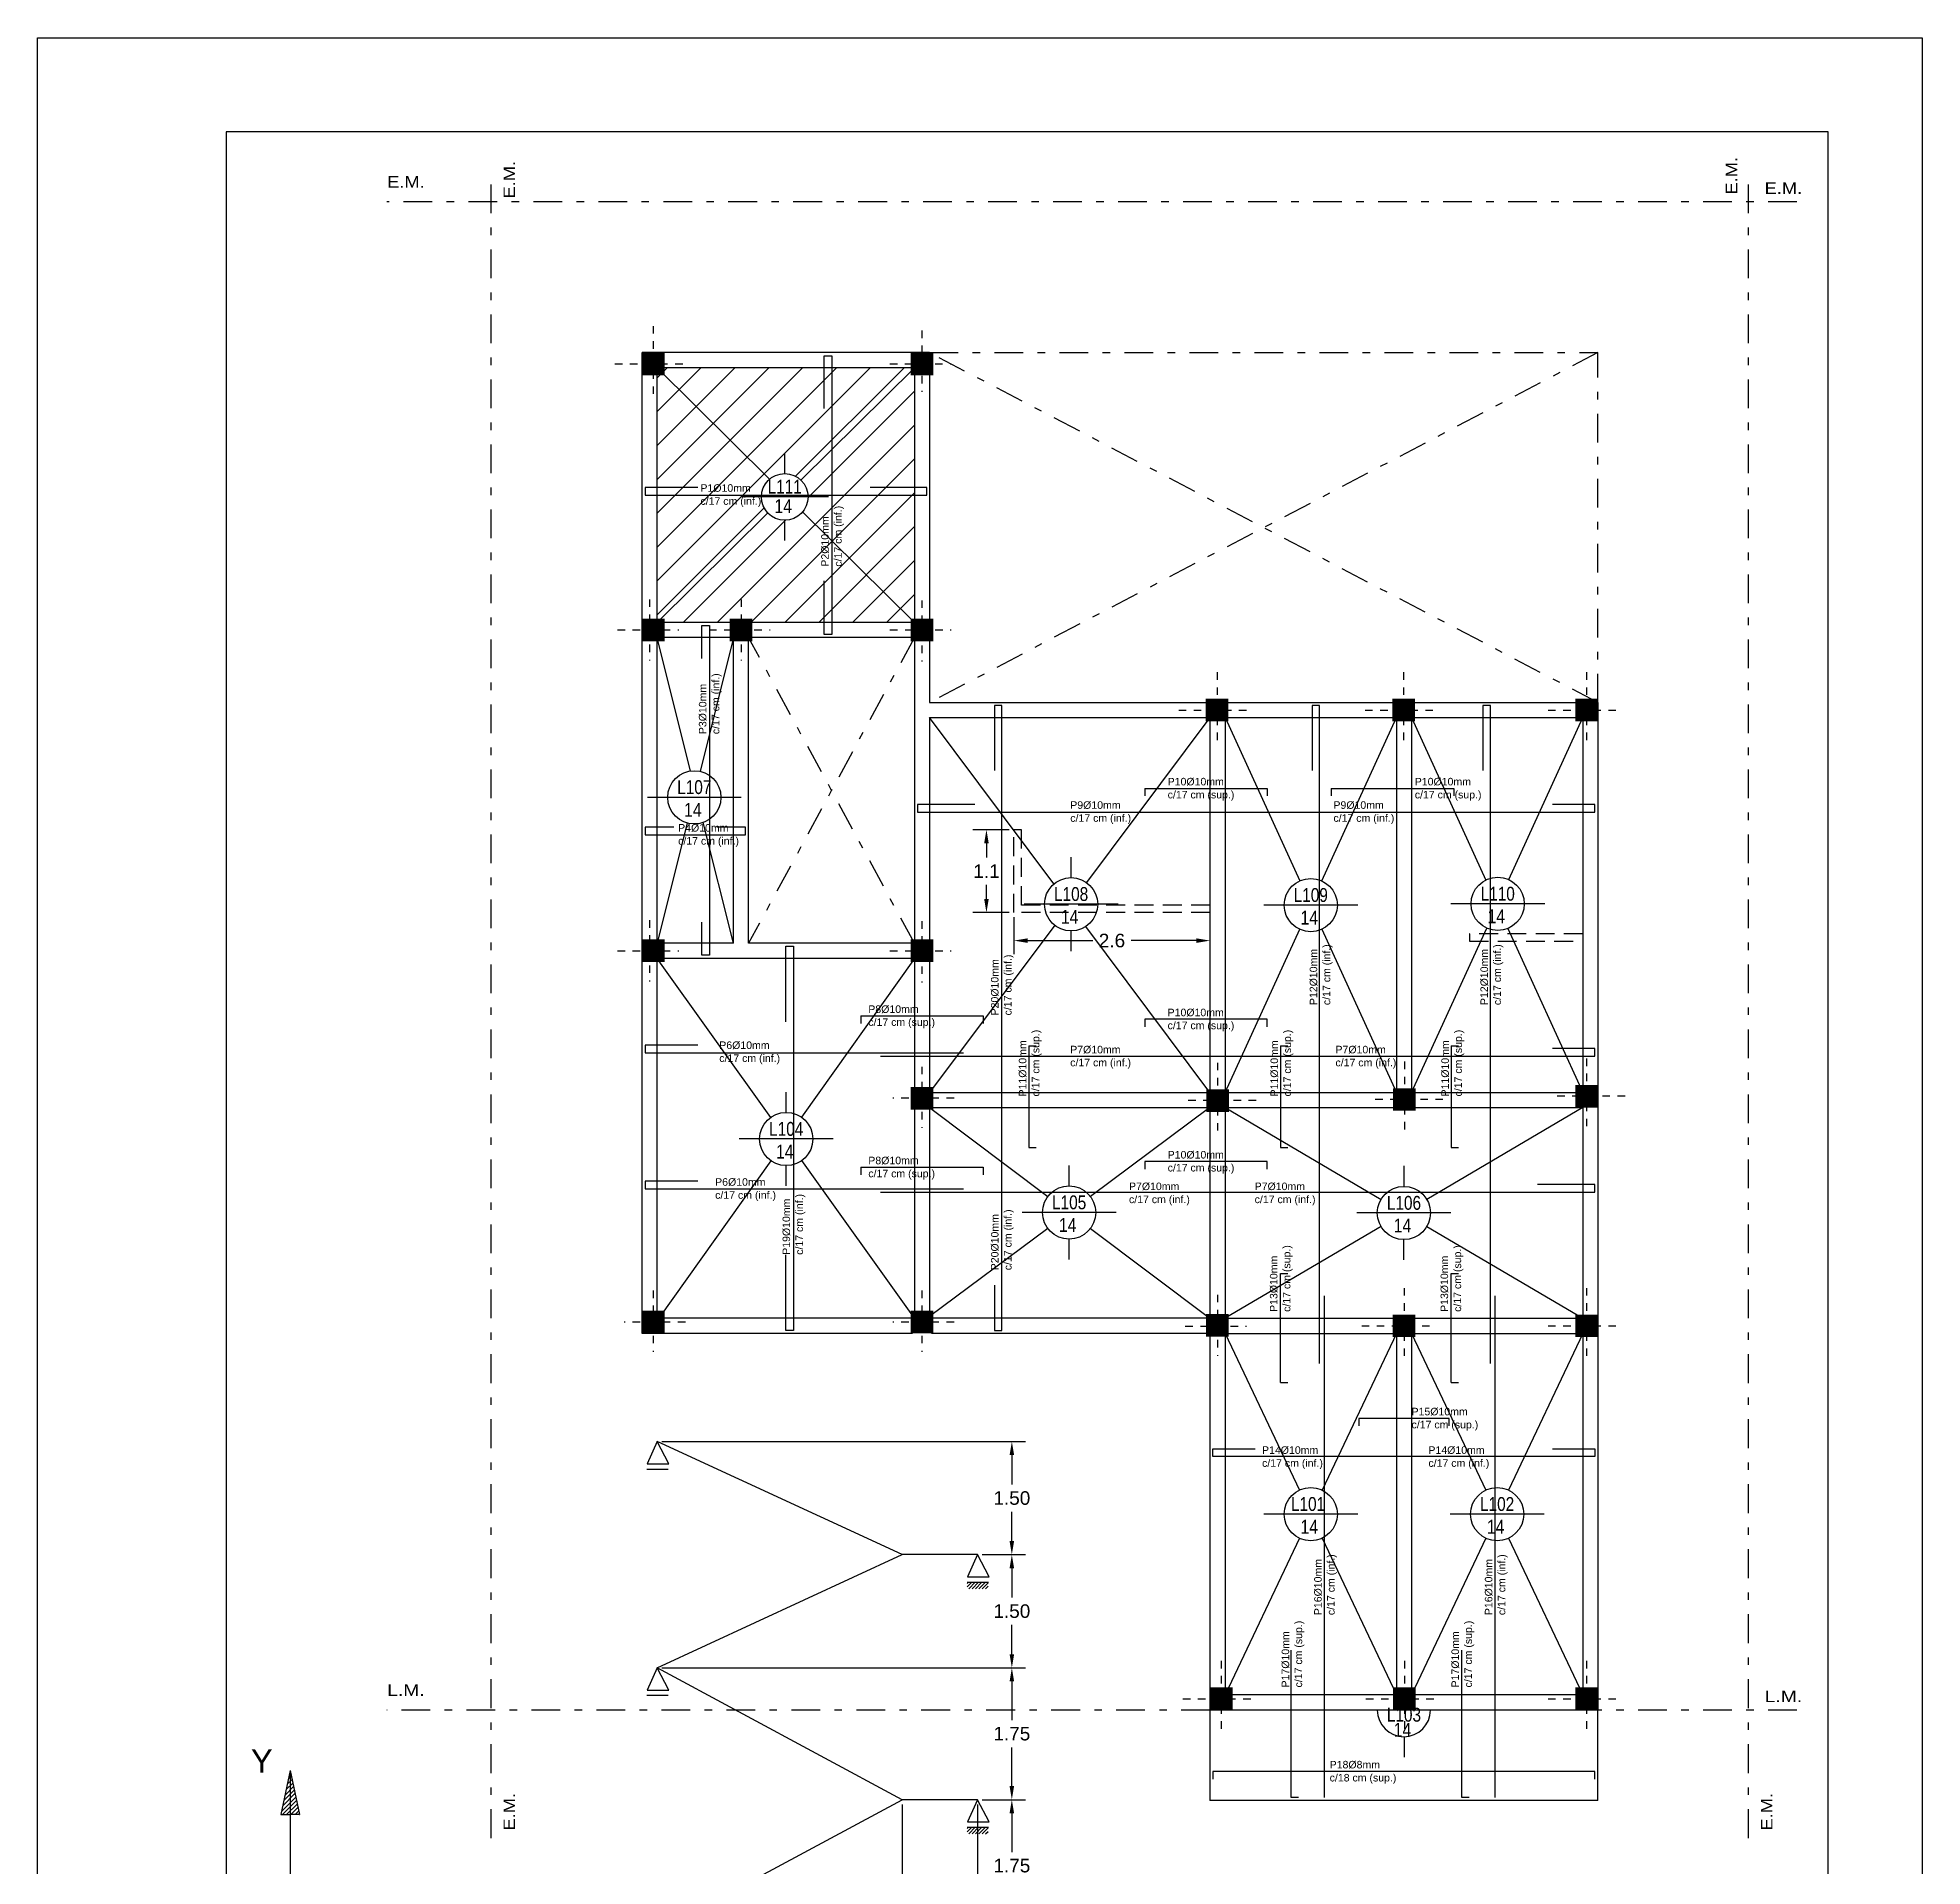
# Model space of a CAD drawing. Header units: inches. Extents: x 72.4 to 153.5, y 100.9 to 138.4.
# Drawn here: x 128.49 to 153.49, y 114.19 to 138.44 of the extents above; entities that cross this region are included whole.
import ezdxf
from ezdxf.enums import TextEntityAlignment as Align

# ---------------------------------------------------------------- set-up
doc = ezdxf.new("R2010")
doc.units = ezdxf.units.IN
doc.header["$MEASUREMENT"] = 0
for name, pattern in [('DASHDOT', [25.4, 12.7, -6.35, 0, -6.35]), ('DASHDOT2', [0.5, 0.25, -0.125, 0, -0.125]), ('HIDDENX2', [0.75, 0.5, -0.25])]:
    doc.linetypes.add(name, pattern=pattern)
for name, color, linetype in [('Armadura', 4, 'Continuous'), ('Baja', 2, 'Continuous'), ('COLUMNAS EJES', 1, 'Continuous'), ('Ejes', 8, 'Continuous'), ('Recuadro', 1, 'Continuous'), ('TEXTO', 2, 'Continuous'), ('Textos', 2, 'Continuous'), ('VIGAS', 5, 'Continuous')]:
    doc.layers.add(name, color=color, linetype=linetype)
doc.styles.get("Standard").update_dxf_attribs({"font": 'arial.ttf'})
doc.dimstyles.get("Standard").update_dxf_attribs({"dimtxt": 0.18, "dimasz": 0.18, "dimexe": 0.18, "dimexo": 0.0625, "dimgap": 0.09, "dimtad": 0, "dimtih": 1, "dimtoh": 1, "dimdec": 1, "dimzin": 0, "dimdsep": 46, "dimtxsty": 'Standard', "dimcen": 0.09, "dimadec": 0, "dimazin": 0, "dimtfac": 1, "dimtdec": 1, "dimtofl": 0, "dimtmove": 0, "dimatfit": 3, "dimfxl": 0, "dimtolj": 1, "dimtzin": 0, "dimarcsym": 0})

# ---------------------------------------------------------------- blocks, each defined once
blk = doc.blocks.new('*D74')
at = {"layer": 'DEFPOINTS', "color": 0}
for p in [(139.96, 115.07), (140.96, 115.07), (139.96, 112.792)]:
    blk.add_point(p, dxfattribs=at)
at = {"layer": 'VIGAS', "color": 0, "lineweight": -2}
for p, q in [((139.96, 115.007), (139.96, 112.612)), ((140.96, 115.007), (140.96, 112.612)), ((139.78, 112.792), (139.6, 112.792)), ((141.14, 112.792), (141.32, 112.792))]:
    blk.add_line(p, q, dxfattribs=at)
at = {"layer": 'VIGAS', "color": 0}
for points in [[(139.78, 112.822), (139.78, 112.762), (139.96, 112.792)], [(141.14, 112.822), (141.14, 112.762), (140.96, 112.792)]]:
    blk.add_solid(points, dxfattribs=at)
at = {"layer": 'VIGAS', "color": 0, "insert": (140.46, 112.792), "char_height": 0.18, "attachment_point": 5}
blk.add_mtext('\\A1;1.00', dxfattribs=at)
blk = doc.blocks.new('*D75')
at = {"layer": 'DEFPOINTS', "color": 0}
for p in [(139.96, 115.07), (136.71, 113.32), (136.71, 112.792)]:
    blk.add_point(p, dxfattribs=at)
at = {"layer": 'VIGAS', "color": 0, "lineweight": -2}
for p, q in [((139.96, 115.007), (139.96, 112.612)), ((136.71, 113.257), (136.71, 112.612)), ((136.89, 112.792), (138.012, 112.792)), ((139.78, 112.792), (138.658, 112.792))]:
    blk.add_line(p, q, dxfattribs=at)
at = {"layer": 'VIGAS', "color": 0}
for points in [[(136.89, 112.822), (136.89, 112.762), (136.71, 112.792)], [(139.78, 112.822), (139.78, 112.762), (139.96, 112.792)]]:
    blk.add_solid(points, dxfattribs=at)
at = {"layer": 'VIGAS', "color": 0, "insert": (138.335, 112.792), "char_height": 0.18, "attachment_point": 5}
blk.add_mtext('\\A1;3.30', dxfattribs=at)
blk = doc.blocks.new('*D76')
at = {"layer": 'DEFPOINTS', "color": 0}
for p in [(140.96, 115.07), (141.416, 115.07), (136.71, 113.32)]:
    blk.add_point(p, dxfattribs=at)
at = {"layer": 'VIGAS', "color": 0, "lineweight": -2}
for p, q in [((141.023, 115.07), (141.596, 115.07)), ((141.416, 114.89), (141.416, 114.376)), ((141.416, 113.5), (141.416, 114.013)), ((136.773, 113.32), (141.596, 113.32))]:
    blk.add_line(p, q, dxfattribs=at)
at = {"layer": 'VIGAS', "color": 0}
for points in [[(141.386, 114.89), (141.446, 114.89), (141.416, 115.07)], [(141.386, 113.5), (141.446, 113.5), (141.416, 113.32)]]:
    blk.add_solid(points, dxfattribs=at)
at = {"layer": 'VIGAS', "color": 0, "insert": (141.416, 114.195), "char_height": 0.18, "attachment_point": 5}
blk.add_mtext('\\A1;1.75', dxfattribs=at)
blk = doc.blocks.new('*D77')
at = {"layer": 'DEFPOINTS', "color": 0}
for p in [(136.71, 116.82), (141.416, 116.82), (140.96, 115.07)]:
    blk.add_point(p, dxfattribs=at)
at = {"layer": 'VIGAS', "color": 0, "lineweight": -2}
for p, q in [((136.773, 116.82), (141.596, 116.82)), ((141.416, 116.64), (141.416, 116.126)), ((141.416, 115.25), (141.416, 115.763)), ((141.023, 115.07), (141.596, 115.07))]:
    blk.add_line(p, q, dxfattribs=at)
at = {"layer": 'VIGAS', "color": 0}
for points in [[(141.386, 116.64), (141.446, 116.64), (141.416, 116.82)], [(141.386, 115.25), (141.446, 115.25), (141.416, 115.07)]]:
    blk.add_solid(points, dxfattribs=at)
at = {"layer": 'VIGAS', "color": 0, "insert": (141.416, 115.945), "char_height": 0.18, "attachment_point": 5}
blk.add_mtext('\\A1;1.75', dxfattribs=at)
blk = doc.blocks.new('*D78')
at = {"layer": 'DEFPOINTS', "color": 0}
for p in [(140.96, 118.32), (141.416, 118.32), (136.71, 116.82)]:
    blk.add_point(p, dxfattribs=at)
at = {"layer": 'VIGAS', "color": 0, "lineweight": -2}
for p, q in [((141.023, 118.32), (141.596, 118.32)), ((141.416, 118.14), (141.416, 117.751)), ((141.416, 117), (141.416, 117.388)), ((136.773, 116.82), (141.596, 116.82))]:
    blk.add_line(p, q, dxfattribs=at)
at = {"layer": 'VIGAS', "color": 0}
for points in [[(141.386, 118.14), (141.446, 118.14), (141.416, 118.32)], [(141.386, 117), (141.446, 117), (141.416, 116.82)]]:
    blk.add_solid(points, dxfattribs=at)
at = {"layer": 'VIGAS', "color": 0, "insert": (141.416, 117.57), "char_height": 0.18, "attachment_point": 5}
blk.add_mtext('\\A1;1.50', dxfattribs=at)
blk = doc.blocks.new('*D79')
at = {"layer": 'DEFPOINTS', "color": 0}
for p in [(136.71, 119.82), (141.416, 119.82), (140.96, 118.32)]:
    blk.add_point(p, dxfattribs=at)
at = {"layer": 'VIGAS', "color": 0, "lineweight": -2}
for p, q in [((136.773, 119.82), (141.596, 119.82)), ((141.416, 119.64), (141.416, 119.251)), ((141.416, 118.5), (141.416, 118.888)), ((141.023, 118.32), (141.596, 118.32))]:
    blk.add_line(p, q, dxfattribs=at)
at = {"layer": 'VIGAS', "color": 0}
for points in [[(141.386, 119.64), (141.446, 119.64), (141.416, 119.82)], [(141.386, 118.5), (141.446, 118.5), (141.416, 118.32)]]:
    blk.add_solid(points, dxfattribs=at)
at = {"layer": 'VIGAS', "color": 0, "insert": (141.416, 119.07), "char_height": 0.18, "attachment_point": 5}
blk.add_mtext('\\A1;1.50', dxfattribs=at)
blk = doc.blocks.new('*D9')
at = {"layer": 'DEFPOINTS', "color": 0}
for p in [(141.444, 126.835), (144.044, 126.835), (141.444, 126.464)]:
    blk.add_point(p, dxfattribs=at)
at = {"layer": 'VIGAS', "color": 0, "lineweight": -2}
for p, q in [((141.444, 126.773), (141.444, 126.284)), ((144.044, 126.773), (144.044, 126.284)), ((141.624, 126.464), (142.489, 126.464)), ((143.864, 126.464), (143, 126.464))]:
    blk.add_line(p, q, dxfattribs=at)
at = {"layer": 'VIGAS', "color": 0}
for points in [[(141.624, 126.494), (141.624, 126.434), (141.444, 126.464)], [(143.864, 126.494), (143.864, 126.434), (144.044, 126.464)]]:
    blk.add_solid(points, dxfattribs=at)
at = {"layer": 'VIGAS', "color": 0, "insert": (142.744, 126.464), "char_height": 0.18, "attachment_point": 5}
blk.add_mtext('\\A1;2.6', dxfattribs=at)
blk = doc.blocks.new('*D10')
at = {"layer": 'DEFPOINTS', "color": 0}
for p in [(141.444, 127.935), (141.079, 126.835), (141.444, 126.835)]:
    blk.add_point(p, dxfattribs=at)
at = {"layer": 'VIGAS', "color": 0, "lineweight": -2}
for p, q in [((141.382, 127.935), (140.899, 127.935)), ((141.079, 127.755), (141.079, 127.565)), ((141.079, 127.015), (141.079, 127.205)), ((141.382, 126.835), (140.899, 126.835))]:
    blk.add_line(p, q, dxfattribs=at)
at = {"layer": 'VIGAS', "color": 0}
for points in [[(141.049, 127.755), (141.109, 127.755), (141.079, 127.935)], [(141.049, 127.015), (141.109, 127.015), (141.079, 126.835)]]:
    blk.add_solid(points, dxfattribs=at)
at = {"layer": 'VIGAS', "color": 0, "insert": (141.079, 127.385), "char_height": 0.18, "attachment_point": 5}
blk.add_mtext('\\A1;1.1', dxfattribs=at)

msp = doc.modelspace()

# ---------------------------------------------------------------- hatches: boundary and pattern name
h = msp.add_hatch()
h.set_pattern_fill('ANSI31', color=256, scale=0.1, style=0)
h.set_pattern_definition([(45, (-118.45244, -99.681), (-0.2245064, 0.2245064), [])])
edge = h.paths.add_edge_path(flags=16)
edge.add_arc((138.403, 132.349), 0.31, 0, 360)
h.paths.add_polyline_path([(140.124, 134.062), (140.124, 130.684), (136.71, 130.684), (136.71, 134.062)])
at = {"layer": 'Baja'}
h = msp.add_hatch(dxfattribs=at)
h.set_pattern_fill('ANSI31', color=256, scale=0.0125, style=0)
h.set_pattern_definition([(45, (1.926984, -173.385965), (-0.028063289, 0.028063289), [])])
h.paths.add_polyline_path([(131.843, 115.456), (131.965, 114.872), (131.843, 114.872), (131.721, 114.872)])
at = {"layer": 'COLUMNAS EJES'}
for points in [[(136.81, 134.262), (136.51, 134.262), (136.51, 133.962), (136.81, 133.962)], [(140.373, 134.262), (140.073, 134.262), (140.073, 133.962), (140.373, 133.962)], [(136.81, 130.734), (136.51, 130.734), (136.51, 130.434), (136.81, 130.434)], [(137.974, 130.734), (137.674, 130.734), (137.674, 130.434), (137.974, 130.434)], [(140.374, 130.733), (140.074, 130.733), (140.074, 130.433), (140.374, 130.433)], [(144.289, 129.671), (143.989, 129.671), (143.989, 129.371), (144.289, 129.371)], [(146.763, 129.671), (146.463, 129.671), (146.463, 129.371), (146.763, 129.371)], [(149.19, 129.671), (148.89, 129.671), (148.89, 129.371), (149.19, 129.371)], [(136.81, 126.479), (136.51, 126.479), (136.51, 126.179), (136.81, 126.179)], [(140.374, 126.479), (140.074, 126.479), (140.074, 126.179), (140.374, 126.179)], [(140.374, 124.524), (140.074, 124.524), (140.074, 124.224), (140.374, 124.224)], [(146.774, 124.507), (146.474, 124.507), (146.474, 124.207), (146.774, 124.207)], [(149.19, 124.549), (148.89, 124.549), (148.89, 124.249), (149.19, 124.249)], [(144.296, 124.493), (143.996, 124.493), (143.996, 124.193), (144.296, 124.193)], [(136.81, 121.555), (136.51, 121.555), (136.51, 121.255), (136.81, 121.255)], [(140.374, 121.555), (140.074, 121.555), (140.074, 121.255), (140.374, 121.255)], [(144.292, 121.512), (143.992, 121.512), (143.992, 121.212), (144.292, 121.212)], [(146.768, 121.505), (146.468, 121.505), (146.468, 121.205), (146.768, 121.205)], [(149.19, 121.505), (148.89, 121.505), (148.89, 121.205), (149.19, 121.205)], [(144.344, 116.559), (144.044, 116.559), (144.044, 116.259), (144.344, 116.259)], [(146.774, 116.559), (146.474, 116.559), (146.474, 116.259), (146.774, 116.259)], [(149.19, 116.559), (148.89, 116.559), (148.89, 116.259), (149.19, 116.259)]]:
    msp.add_hatch(color=256, dxfattribs=at).paths.add_polyline_path(points)
at = {"layer": 'VIGAS'}
h = msp.add_hatch(dxfattribs=at)
h.set_pattern_fill('ANSI31', color=256, scale=0.01, style=0)
h.set_pattern_definition([(45, (35.348806, -103.965398), (-0.0224506403, 0.0224506403), [])])
edge = h.paths.add_edge_path()
edge.add_line((140.824, 117.955), (140.824, 117.869))
edge.add_line((140.824, 117.869), (141.1, 117.869))
edge.add_line((141.1, 117.869), (141.1, 117.955))
edge.add_line((140.824, 117.955), (141.105, 117.955))
h = msp.add_hatch(dxfattribs=at)
h.set_pattern_fill('ANSI31', color=256, scale=0.01, style=0)
h.set_pattern_definition([(45, (35.348806, -107.215398), (-0.0224506403, 0.0224506403), [])])
edge = h.paths.add_edge_path()
edge.add_line((140.824, 114.705), (140.824, 114.619))
edge.add_line((140.824, 114.619), (141.1, 114.619))
edge.add_line((141.1, 114.619), (141.1, 114.705))
edge.add_line((140.824, 114.705), (141.105, 114.705))

# ---------------------------------------------------------------- linework, layer by layer
at = {"color": 6}
msp.add_line((152.243, 104.962), (152.243, 137.189), dxfattribs=at)
for points in [[(152.243, 137.189), (130.993, 137.189)], [(130.993, 137.189), (130.993, 104.962)]]:
    msp.add_lwpolyline(points, dxfattribs=at)
at = {"layer": 'Armadura'}
for p, q in [((143.179, 128.483), (144.804, 128.483)), ((143.179, 128.483), (143.179, 128.383)), ((144.804, 128.483), (144.804, 128.383)), ((145.652, 128.483), (147.277, 128.483)), ((145.652, 128.483), (145.652, 128.383)), ((147.277, 128.483), (147.277, 128.383)), ((139.411, 125.466), (141.036, 125.466)), ((139.411, 125.466), (139.411, 125.366)), ((141.036, 125.466), (141.036, 125.366)), ((141.64, 125.069), (141.74, 125.069)), ((144.978, 125.069), (145.078, 125.069)), ((147.243, 125.069), (147.343, 125.069)), ((141.64, 123.719), (141.74, 123.719)), ((144.978, 123.719), (145.078, 123.719)), ((147.243, 123.719), (147.343, 123.719)), ((139.411, 123.458), (141.036, 123.458)), ((139.411, 123.458), (139.411, 123.358)), ((141.036, 123.458), (141.036, 123.358)), ((144.978, 120.605), (144.978, 122.051)), ((144.978, 122.051), (145.078, 122.051)), ((147.243, 120.605), (147.243, 122.051)), ((147.243, 122.051), (147.343, 122.051)), ((144.978, 120.605), (145.078, 120.605)), ((147.243, 120.605), (147.343, 120.605))]:
    msp.add_line(p, q, dxfattribs=at)
for points in [[(138.928, 133.522), (138.928, 134.222), (139.028, 134.222), (139.028, 130.524), (138.928, 130.524), (138.928, 131.234)], [(137.25, 132.473), (136.55, 132.473), (136.55, 132.373), (140.288, 132.373), (140.288, 132.473), (139.538, 132.473)], [(137.304, 130.204), (137.304, 130.444), (137.304, 130.644), (137.404, 130.644), (137.404, 126.269), (137.304, 126.269), (137.304, 126.469), (137.304, 126.709)], [(141.184, 121.895), (141.184, 121.295), (141.284, 121.295), (141.284, 129.581), (141.184, 129.581), (141.184, 128.721)], [(145.499, 120.855), (145.499, 129.581), (145.399, 129.581), (145.399, 128.721)], [(147.764, 120.855), (147.764, 129.581), (147.664, 129.581), (147.664, 128.721)], [(140.924, 128.269), (140.164, 128.269), (140.164, 128.169), (149.15, 128.169), (149.15, 128.269), (148.59, 128.269)], [(136.93, 127.968), (136.71, 127.968), (136.55, 127.968), (136.55, 127.868), (137.884, 127.868), (137.884, 127.968), (137.724, 127.968), (137.504, 127.968)], [(138.419, 125.389), (138.419, 126.389), (138.519, 126.389), (138.519, 121.295), (138.419, 121.295), (138.419, 122.295)], [(144.803, 125.321), (144.803, 125.421), (143.178, 125.421), (143.178, 125.321)], [(137.25, 125.077), (136.55, 125.077), (136.55, 124.977), (140.774, 124.977)], [(139.674, 124.933), (149.15, 124.933), (149.15, 125.033), (148.59, 125.033)], [(141.64, 125.069), (141.64, 123.719)], [(144.978, 125.069), (144.978, 123.719)], [(147.243, 125.069), (147.243, 123.719)], [(144.804, 123.435), (144.804, 123.535), (143.179, 123.535), (143.179, 123.435)], [(137.25, 123.273), (136.55, 123.273), (136.55, 123.173), (140.774, 123.173)], [(139.674, 123.128), (149.15, 123.128), (149.15, 123.228), (148.39, 123.228)], [(145.563, 115.099), (145.563, 121.755)], [(147.828, 115.099), (147.828, 121.755)], [(147.217, 120.028), (147.217, 120.128), (146.017, 120.128), (146.017, 120.028)], [(148.59, 119.723), (149.15, 119.723), (149.15, 119.623), (144.084, 119.623), (144.084, 119.723), (144.644, 119.723)], [(145.219, 115.099), (145.119, 115.099), (145.119, 116.499), (145.119, 117.054)], [(147.484, 115.099), (147.384, 115.099), (147.384, 116.499), (147.384, 117.054)], [(149.15, 115.344), (149.15, 115.444), (144.084, 115.444), (144.084, 115.344)]]:
    msp.add_lwpolyline(points, dxfattribs=at)
at = {"layer": 'Baja'}
for points in [[(131.843, 115.456), (131.721, 114.872), (131.843, 114.872)], [(131.843, 115.456), (131.965, 114.872), (131.843, 114.872)], [(131.843, 115.456), (131.843, 112.56), (134.931, 112.56)]]:
    msp.add_lwpolyline(points, dxfattribs=at)
at = {"layer": 'COLUMNAS EJES', "linetype": 'DASHDOT2', "ltscale": 0.3}
for p, q in [((136.66, 134.614), (136.66, 133.638)), ((140.223, 134.555), (140.223, 133.742)), ((136.15, 134.112), (137.125, 134.112)), ((139.798, 134.112), (140.611, 134.112)), ((136.61, 130.99), (136.61, 130.177)), ((137.824, 130.99), (137.824, 130.177)), ((140.224, 130.977), (140.224, 130.164)), ((136.185, 130.584), (136.997, 130.584)), ((137.399, 130.584), (138.211, 130.584)), ((139.799, 130.584), (140.611, 130.584)), ((144.139, 130.023), (144.139, 129.047)), ((146.613, 130.023), (146.613, 129.047)), ((149.04, 130.023), (149.04, 129.047)), ((143.629, 129.521), (144.604, 129.521)), ((146.102, 129.521), (147.077, 129.521)), ((148.529, 129.521), (149.505, 129.521)), ((136.61, 126.735), (136.61, 125.922)), ((140.224, 126.722), (140.224, 125.909)), ((136.185, 126.329), (136.997, 126.329)), ((139.799, 126.329), (140.611, 126.329)), ((140.224, 124.792), (140.224, 123.98)), ((144.146, 124.844), (144.146, 123.869)), ((146.624, 124.859), (146.624, 123.884)), ((149.04, 124.901), (149.04, 123.926)), ((140.649, 124.374), (139.836, 124.374)), ((144.656, 124.343), (143.681, 124.343)), ((147.135, 124.357), (146.159, 124.357)), ((149.55, 124.399), (148.575, 124.399)), ((136.66, 121.823), (136.66, 121.01)), ((140.224, 121.823), (140.224, 121.01)), ((140.224, 121.823), (140.224, 121.01)), ((144.142, 121.768), (144.142, 120.955)), ((146.618, 121.856), (146.618, 120.881)), ((149.04, 121.856), (149.04, 120.881)), ((137.085, 121.405), (136.273, 121.405)), ((140.649, 121.405), (139.836, 121.405)), ((140.649, 121.405), (139.836, 121.405)), ((143.717, 121.35), (144.529, 121.35)), ((146.057, 121.355), (147.032, 121.355)), ((148.529, 121.355), (149.505, 121.355)), ((144.194, 116.911), (144.194, 115.936)), ((146.624, 116.911), (146.624, 115.936)), ((149.04, 116.911), (149.04, 115.936)), ((143.684, 116.409), (144.659, 116.409)), ((146.113, 116.409), (147.089, 116.409)), ((148.529, 116.409), (149.505, 116.409))]:
    msp.add_line(p, q, dxfattribs=at)
at = {"layer": 'Ejes', "linetype": 'DASHDOT', "ltscale": 0.03}
for p, q in [((149.19, 134.262), (140.324, 129.621)), ((149.19, 129.621), (140.324, 134.262)), ((140.324, 134.262), (149.19, 134.262)), ((149.19, 129.621), (149.19, 134.262)), ((140.124, 130.484), (137.924, 126.429)), ((140.124, 126.429), (137.924, 130.484))]:
    msp.add_line(p, q, dxfattribs=at)
at = {"layer": 'Ejes', "linetype": 'Continuous', "ltscale": 0.1}
for p, q in [((138.202, 132.585), (136.71, 134.062)), ((140.124, 134.062), (138.618, 132.572)), ((138.178, 132.136), (136.71, 130.684)), ((140.124, 130.684), (138.641, 132.151)), ((137.153, 128.713), (136.71, 130.484)), ((137.724, 130.484), (137.28, 128.708)), ((141.974, 127.216), (140.324, 129.421)), ((144.044, 129.421), (142.407, 127.233)), ((137.109, 128.024), (136.71, 126.429)), ((137.724, 126.429), (137.323, 128.032)), ((141.985, 126.669), (140.324, 124.449)), ((144.044, 124.449), (142.396, 126.652)), ((138.423, 124.186), (138.423, 124.456)), ((139.046, 123.833), (137.8, 123.833)), ((138.423, 123.21), (138.423, 123.48))]:
    msp.add_line(p, q, dxfattribs=at)
at = {"layer": 'Ejes'}
for p, q in [((138.403, 132.659), (138.403, 132.929)), ((138.982, 132.349), (137.823, 132.349)), ((138.403, 131.771), (138.403, 132.041)), ((137.826, 128.364), (136.581, 128.364)), ((142.202, 127.299), (142.202, 127.569)), ((142.825, 126.946), (141.579, 126.946)), ((142.825, 126.946), (141.579, 126.946)), ((146.004, 126.935), (144.758, 126.935)), ((148.484, 126.952), (147.238, 126.952)), ((142.202, 126.323), (142.202, 126.593)), ((142.176, 123.211), (142.176, 123.481)), ((146.617, 123.475), (146.617, 123.205)), ((142.799, 122.858), (141.553, 122.858)), ((147.24, 122.852), (145.994, 122.852)), ((142.176, 122.235), (142.176, 122.505)), ((146.617, 122.229), (146.617, 122.499)), ((146.004, 118.857), (144.758, 118.857)), ((148.476, 118.857), (147.231, 118.857)), ((146.624, 115.636), (146.624, 115.906))]:
    msp.add_line(p, q, dxfattribs=at)
at = {"layer": 'Ejes', "linetype": 'DASHDOT', "ltscale": 0.03}
for points in [[(134.51, 114.562), (134.51, 136.648)], [(151.19, 114.562), (151.19, 136.648)], [(151.828, 136.262), (133.126, 136.262)], [(144.044, 116.259), (133.126, 116.259)], [(151.828, 116.259), (149.19, 116.259)]]:
    msp.add_lwpolyline(points, dxfattribs=at)
at = {"layer": 'Ejes'}
for points in [[(144.244, 129.421), (145.234, 127.256)], [(145.527, 127.256), (146.517, 129.421)], [(146.717, 129.421), (147.702, 127.267)], [(148.008, 127.273), (148.99, 129.421)], [(144.244, 124.449), (145.234, 126.614)], [(145.527, 126.614), (146.517, 124.449)], [(146.717, 124.449), (147.715, 126.631)], [(147.995, 126.626), (148.99, 124.449)], [(138.218, 124.12), (136.71, 126.229)], [(140.124, 126.229), (138.627, 124.121)], [(140.324, 124.249), (141.894, 123.07)], [(144.044, 124.249), (142.459, 123.069)], [(144.244, 124.249), (146.313, 123.031)], [(148.99, 124.249), (146.921, 123.031)], [(138.219, 123.545), (136.735, 121.455)], [(140.124, 121.455), (138.628, 123.546)], [(141.893, 122.647), (140.324, 121.48)], [(142.458, 122.646), (144.044, 121.455)], [(146.313, 122.673), (144.244, 121.455)], [(146.921, 122.673), (148.99, 121.455)], [(144.244, 121.255), (145.23, 119.176)], [(146.517, 121.255), (145.532, 119.176)], [(146.717, 121.255), (147.702, 119.176)], [(148.99, 121.255), (148.005, 119.176)], [(145.23, 118.538), (144.244, 116.459)], [(145.532, 118.538), (146.517, 116.459)], [(147.702, 118.538), (146.717, 116.459)], [(148.005, 118.538), (148.99, 116.459)]]:
    msp.add_lwpolyline(points, dxfattribs=at)
at = {"layer": 'Ejes', "linetype": 'HIDDENX2', "ltscale": 0.5}
for points in [[(144.044, 126.935), (141.544, 126.935), (141.544, 127.935), (141.444, 127.935)], [(144.044, 126.835), (141.444, 126.835), (141.444, 127.935)], [(148.99, 126.556), (147.487, 126.556), (147.487, 126.456), (148.99, 126.456)]]:
    msp.add_lwpolyline(points, dxfattribs=at)
at = {"layer": 'Ejes'}
for centre, radius in [((138.403, 132.349), 0.31), ((137.204, 128.364), 0.353), ((142.202, 126.946), 0.353), ((145.381, 126.935), 0.353), ((147.861, 126.952), 0.353), ((142.176, 122.858), 0.353), ((146.617, 122.852), 0.353), ((145.381, 118.857), 0.353), ((147.854, 118.857), 0.353)]:
    msp.add_circle(centre, radius, dxfattribs=at)
at = {"layer": 'Ejes', "linetype": 'Continuous', "ltscale": 0.1}
msp.add_circle((138.423, 123.833), 0.353, dxfattribs=at)
at = {"layer": 'Ejes'}
msp.add_arc((146.617, 116.259), 0.353, 180, 0, dxfattribs=at)
at = {"layer": 'Recuadro'}
for p, q in [((128.493, 138.439), (153.493, 138.439)), ((128.493, 103.712), (128.493, 138.439)), ((153.493, 138.439), (153.493, 103.712))]:
    msp.add_line(p, q, dxfattribs=at)
at = {"layer": 'VIGAS', "linetype": 'Continuous', "ltscale": 0.1}
for p, q in [((140.324, 134.262), (136.51, 134.262)), ((136.51, 121.255), (136.51, 134.262)), ((140.324, 134.262), (140.324, 129.621)), ((140.124, 134.062), (136.71, 134.062)), ((136.71, 130.684), (136.71, 134.062)), ((140.124, 134.062), (140.124, 130.684)), ((136.71, 126.429), (136.71, 130.484)), ((140.124, 130.484), (140.124, 126.429)), ((140.324, 129.621), (144.044, 129.621)), ((144.044, 129.621), (149.19, 129.621)), ((149.19, 129.621), (149.19, 121.455)), ((140.324, 129.421), (140.324, 124.449)), ((140.324, 129.421), (144.044, 129.421)), ((144.044, 129.421), (144.044, 124.449)), ((144.244, 129.421), (144.244, 124.249)), ((146.517, 129.421), (146.517, 124.449)), ((146.717, 129.421), (146.717, 124.449)), ((148.99, 129.421), (148.99, 121.455)), ((144.244, 127.808), (144.244, 121.455)), ((136.71, 121.555), (136.71, 126.229)), ((140.124, 126.229), (140.124, 124.449)), ((140.324, 124.449), (146.517, 124.449)), ((146.717, 124.449), (148.99, 124.449)), ((140.324, 124.249), (146.517, 124.249)), ((146.717, 124.249), (148.99, 124.249)), ((144.244, 121.455), (146.517, 121.455)), ((144.244, 121.255), (144.244, 116.459)), ((146.517, 121.255), (146.517, 116.459)), ((146.717, 121.455), (148.99, 121.455)), ((146.717, 121.255), (146.717, 116.459)), ((148.99, 121.255), (148.99, 116.459)), ((149.19, 121.455), (149.19, 116.259))]:
    msp.add_line(p, q, dxfattribs=at)
at = {"layer": 'VIGAS', "linetype": 'Continuous'}
for p, q in [((140.124, 130.684), (136.71, 130.684)), ((137.724, 130.484), (136.71, 130.484)), ((137.724, 126.429), (137.724, 130.484)), ((137.924, 126.429), (137.924, 130.484)), ((140.124, 130.484), (137.924, 130.484)), ((137.724, 126.429), (136.71, 126.429)), ((140.124, 126.429), (137.924, 126.429)), ((140.124, 126.229), (136.71, 126.229))]:
    msp.add_line(p, q, dxfattribs=at)
at = {"layer": 'VIGAS', "linetype": 'Continuous', "ltscale": 0.1}
for points in [[(144.244, 129.421), (146.517, 129.421)], [(146.717, 129.421), (148.99, 129.421)], [(140.124, 124.249), (140.124, 121.455)], [(140.324, 124.249), (140.324, 121.48)], [(144.044, 124.249), (144.044, 121.455)], [(140.099, 121.255), (136.51, 121.255)], [(140.124, 121.455), (136.735, 121.455)], [(144.044, 121.455), (140.349, 121.455)], [(144.044, 121.255), (140.349, 121.255)], [(144.044, 121.255), (144.044, 116.259)], [(144.244, 121.255), (146.517, 121.255)], [(146.717, 121.255), (148.99, 121.255)], [(149.19, 116.259), (144.044, 116.259)], [(146.517, 116.459), (144.244, 116.459)], [(148.99, 116.459), (146.717, 116.459)], [(149.19, 115.059), (144.044, 115.059)]]:
    msp.add_lwpolyline(points, dxfattribs=at)
at = {"layer": 'VIGAS'}
for points in [[(136.71, 119.82), (136.577, 119.525), (136.865, 119.525), (136.71, 119.82)], [(136.71, 113.32), (139.96, 115.07), (136.71, 116.82), (139.96, 118.32), (136.71, 119.82), (136.71, 119.82), (136.71, 119.82)], [(136.574, 119.455), (136.855, 119.455)], [(140.96, 118.32), (139.96, 118.32)], [(140.96, 118.32), (140.827, 118.025), (141.115, 118.025), (140.96, 118.32)], [(140.824, 117.955), (141.105, 117.955)], [(136.71, 116.82), (136.577, 116.525), (136.865, 116.525), (136.71, 116.82)], [(136.574, 116.455), (136.855, 116.455)], [(144.044, 116.259), (144.044, 115.059)], [(149.19, 115.059), (149.19, 116.259)], [(140.96, 115.07), (139.96, 115.07)], [(140.96, 115.07), (140.827, 114.775), (141.115, 114.775), (140.96, 115.07)], [(140.824, 114.705), (141.105, 114.705)]]:
    msp.add_lwpolyline(points, dxfattribs=at)

# ---------------------------------------------------------------- texts
at = {"layer": 'Baja', "insert": (131.321, 115.74), "char_height": 0.312, "width": 0.71262, "attachment_point": 1}
msp.add_mtext('Y', dxfattribs=at)
at = {"layer": 'TEXTO'}
for s, p in [('P1%%c10mm', (137.285, 132.417)), ('c/17 cm (inf.)', (137.285, 132.244)), ('P10%%c10mm', (143.483, 128.523)), ('P10%%c10mm', (146.761, 128.523)), ('P9%%c10mm', (142.191, 128.212)), ('c/17 cm (sup.)', (143.483, 128.35)), ('P9%%c10mm', (145.682, 128.212)), ('c/17 cm (sup.)', (146.761, 128.35)), ('P4%%c10mm', (136.989, 127.91)), ('c/17 cm (inf.)', (142.191, 128.04)), ('c/17 cm (inf.)', (145.682, 128.04)), ('c/17 cm (inf.)', (136.989, 127.737)), ('P8%%c10mm', (139.512, 125.505)), ('P10%%c10mm', (143.482, 125.461)), ('c/17 cm (sup.)', (139.512, 125.333)), ('c/17 cm (sup.)', (143.482, 125.289)), ('P6%%c10mm', (137.535, 125.027)), ('P7%%c10mm', (142.19, 124.969)), ('P7%%c10mm', (145.709, 124.969)), ('c/17 cm (inf.)', (137.535, 124.855)), ('c/17 cm (inf.)', (142.19, 124.797)), ('c/17 cm (inf.)', (145.709, 124.797)), ('P8%%c10mm', (139.512, 123.498)), ('c/17 cm (sup.)', (143.483, 123.402)), ('P10%%c10mm', (143.483, 123.574)), ('P6%%c10mm', (137.48, 123.213)), ('c/17 cm (sup.)', (139.512, 123.325)), ('P7%%c10mm', (142.97, 123.155)), ('P7%%c10mm', (144.637, 123.155)), ('c/17 cm (inf.)', (137.48, 123.04)), ('c/17 cm (inf.)', (142.97, 122.982)), ('c/17 cm (inf.)', (144.637, 122.982)), ('P15%%c10mm', (146.718, 120.168)), ('c/17 cm (sup.)', (146.718, 119.995)), ('P14%%c10mm', (144.735, 119.657)), ('P14%%c10mm', (146.942, 119.657)), ('c/17 cm (inf.)', (144.735, 119.485)), ('c/17 cm (inf.)', (146.942, 119.485)), ('P18%%c8mm', (145.632, 115.485)), ('c/18 cm (sup.)', (145.632, 115.312))]:
    msp.add_text(s, height=0.1, dxfattribs=at).set_placement(p)
for s, p in [('P2%%c10mm', (138.987, 131.424)), ('c/17 cm (inf.)', (139.159, 131.424)), ('c/17 cm (inf.)', (137.536, 129.202)), ('P3%%c10mm', (137.364, 129.202)), ('c/17 cm (inf.)', (141.412, 125.472)), ('P12%%c10mm', (145.467, 125.609)), ('c/17 cm (inf.)', (145.64, 125.609)), ('P12%%c10mm', (147.732, 125.609)), ('c/17 cm (inf.)', (147.904, 125.609)), ('P20%%c10mm', (141.239, 125.472)), ('c/17 cm (sup.)', (141.781, 124.397)), ('c/17 cm (sup.)', (145.119, 124.397)), ('c/17 cm (sup.)', (147.386, 124.397)), ('P11%%c10mm', (141.608, 124.397)), ('P11%%c10mm', (144.947, 124.397)), ('P11%%c10mm', (147.213, 124.397)), ('P19%%c10mm', (138.474, 122.297)), ('c/17 cm (inf.)', (138.646, 122.297)), ('P20%%c10mm', (141.239, 122.092)), ('c/17 cm (inf.)', (141.412, 122.092)), ('P13%%c10mm', (144.939, 121.54)), ('c/17 cm (sup.)', (145.111, 121.54)), ('P13%%c10mm', (147.203, 121.54)), ('c/17 cm (sup.)', (147.376, 121.54)), ('P16%%c10mm', (145.526, 117.518)), ('c/17 cm (inf.)', (145.698, 117.518)), ('P16%%c10mm', (147.79, 117.518)), ('c/17 cm (inf.)', (147.962, 117.518)), ('P17%%c10mm', (145.095, 116.559)), ('c/17 cm (sup.)', (145.267, 116.559)), ('P17%%c10mm', (147.347, 116.559)), ('c/17 cm (sup.)', (147.519, 116.559))]:
    msp.add_text(s, height=0.1, rotation=90, dxfattribs=at).set_placement(p)
at = {"layer": 'Textos', "width": 1.130443}
for p, p2 in [((134.826, 136.307), (134.826, 136.805)), ((151.039, 136.359), (151.039, 136.857)), ((134.826, 114.661), (134.826, 115.159)), ((151.506, 114.661), (151.506, 115.159))]:
    msp.add_text('E.M.', height=0.1533, rotation=90, dxfattribs=at).set_placement(p, p2, align=Align.FIT)
at = {"layer": 'Textos'}
for s, height, width, p, p2 in [('E.M.', 0.1533, 1.130443, (133.13, 136.45), (133.627, 136.45)), ('E.M.', 0.1533, 1.130443, (151.402, 136.367), (151.9, 136.367)), ('L111', 0.184, 0.793414, (138.176, 132.393), (138.629, 132.393)), ('14', 0.184, 0.813074, (138.267, 132.134), (138.5, 132.134)), ('L107', 0.184, 0.793414, (136.977, 128.408), (137.43, 128.408)), ('14', 0.184, 0.813074, (137.068, 128.106), (137.301, 128.106)), ('L108', 0.184, 0.793414, (141.975, 126.99), (142.429, 126.99)), ('L109', 0.184, 0.793414, (145.154, 126.977), (145.608, 126.977)), ('L110', 0.184, 0.793414, (147.634, 126.994), (148.088, 126.994)), ('14', 0.184, 0.813074, (142.067, 126.688), (142.299, 126.688)), ('14', 0.184, 0.813074, (145.245, 126.677), (145.478, 126.677)), ('14', 0.184, 0.813074, (147.726, 126.694), (147.958, 126.694)), ('L104', 0.184, 0.793414, (138.196, 123.875), (138.65, 123.875)), ('14', 0.184, 0.813074, (138.288, 123.574), (138.52, 123.574)), ('L105', 0.184, 0.793414, (141.949, 122.901), (142.403, 122.901)), ('L106', 0.184, 0.793414, (146.39, 122.894), (146.844, 122.894)), ('14', 0.184, 0.813074, (142.04, 122.6), (142.273, 122.6)), ('14', 0.184, 0.813074, (146.482, 122.593), (146.714, 122.593)), ('L101', 0.184, 0.793414, (145.118, 118.9), (145.572, 118.9)), ('L102', 0.184, 0.793414, (147.627, 118.9), (148.08, 118.9)), ('14', 0.184, 0.813074, (145.245, 118.598), (145.478, 118.598)), ('14', 0.184, 0.813074, (147.718, 118.598), (147.95, 118.598)), ('L.M.', 0.1533, 1.194869, (133.13, 116.447), (133.627, 116.447)), ('L.M.', 0.1533, 1.194869, (151.402, 116.364), (151.9, 116.364)), ('L103', 0.184, 0.793414, (146.39, 116.105), (146.844, 116.105)), ('14', 0.184, 0.813074, (146.482, 115.905), (146.714, 115.905))]:
    msp.add_text(s, height=height, dxfattribs=dict(at, width=width)).set_placement(p, p2, align=Align.FIT)

# ---------------------------------------------------------------- dimensions: what is measured, and where the dimension line sits
at = {"layer": 'VIGAS'}
dim = msp.add_linear_dim(base=(141.079, 126.835), p1=(141.444, 127.935), p2=(141.444, 126.835), angle=90, dimstyle='Standard', dxfattribs=at)
dim.commit()
dim.dimension.update_dxf_attribs({"geometry": '*D10', "text_midpoint": (141.079, 127.385)})
dim = msp.add_linear_dim(base=(141.444, 126.464), p1=(144.044, 126.835), p2=(141.444, 126.835), dimstyle='Standard', dxfattribs=at)
dim.commit()
dim.dimension.update_dxf_attribs({"geometry": '*D9', "text_midpoint": (142.744, 126.464)})
for base, p1, p2, picture, middle in [((141.416, 119.82), (140.96, 118.32), (136.71, 119.82), '*D79', (141.416, 119.07)), ((141.416, 118.32), (136.71, 116.82), (140.96, 118.32), '*D78', (141.416, 117.57)), ((141.416, 116.82), (140.96, 115.07), (136.71, 116.82), '*D77', (141.416, 115.945)), ((141.416, 115.07), (136.71, 113.32), (140.96, 115.07), '*D76', (141.416, 114.195))]:
    dim = msp.add_linear_dim(base=base, p1=p1, p2=p2, angle=90, dimstyle='Standard', override={"dimdec": 2}, dxfattribs=at)
    dim.commit()
    dim.dimension.update_dxf_attribs({"geometry": picture, "text_midpoint": middle})
dim = msp.add_linear_dim(base=(136.71, 112.792), p1=(139.96, 115.07), p2=(136.71, 113.32), text='3.30', dimstyle='Standard', override={"dimfxl": 1.25}, dxfattribs=at)
dim.commit()
dim.dimension.update_dxf_attribs({"geometry": '*D75', "text_midpoint": (138.335, 112.792)})
dim = msp.add_linear_dim(base=(139.96, 112.792), p1=(140.96, 115.07), p2=(139.96, 115.07), dimstyle='Standard', override={"dimdec": 2, "dimfxl": 1.25}, dxfattribs=at)
dim.commit()
dim.dimension.update_dxf_attribs({"geometry": '*D74', "text_midpoint": (140.46, 112.792)})

doc.saveas('drawing.dxf')
